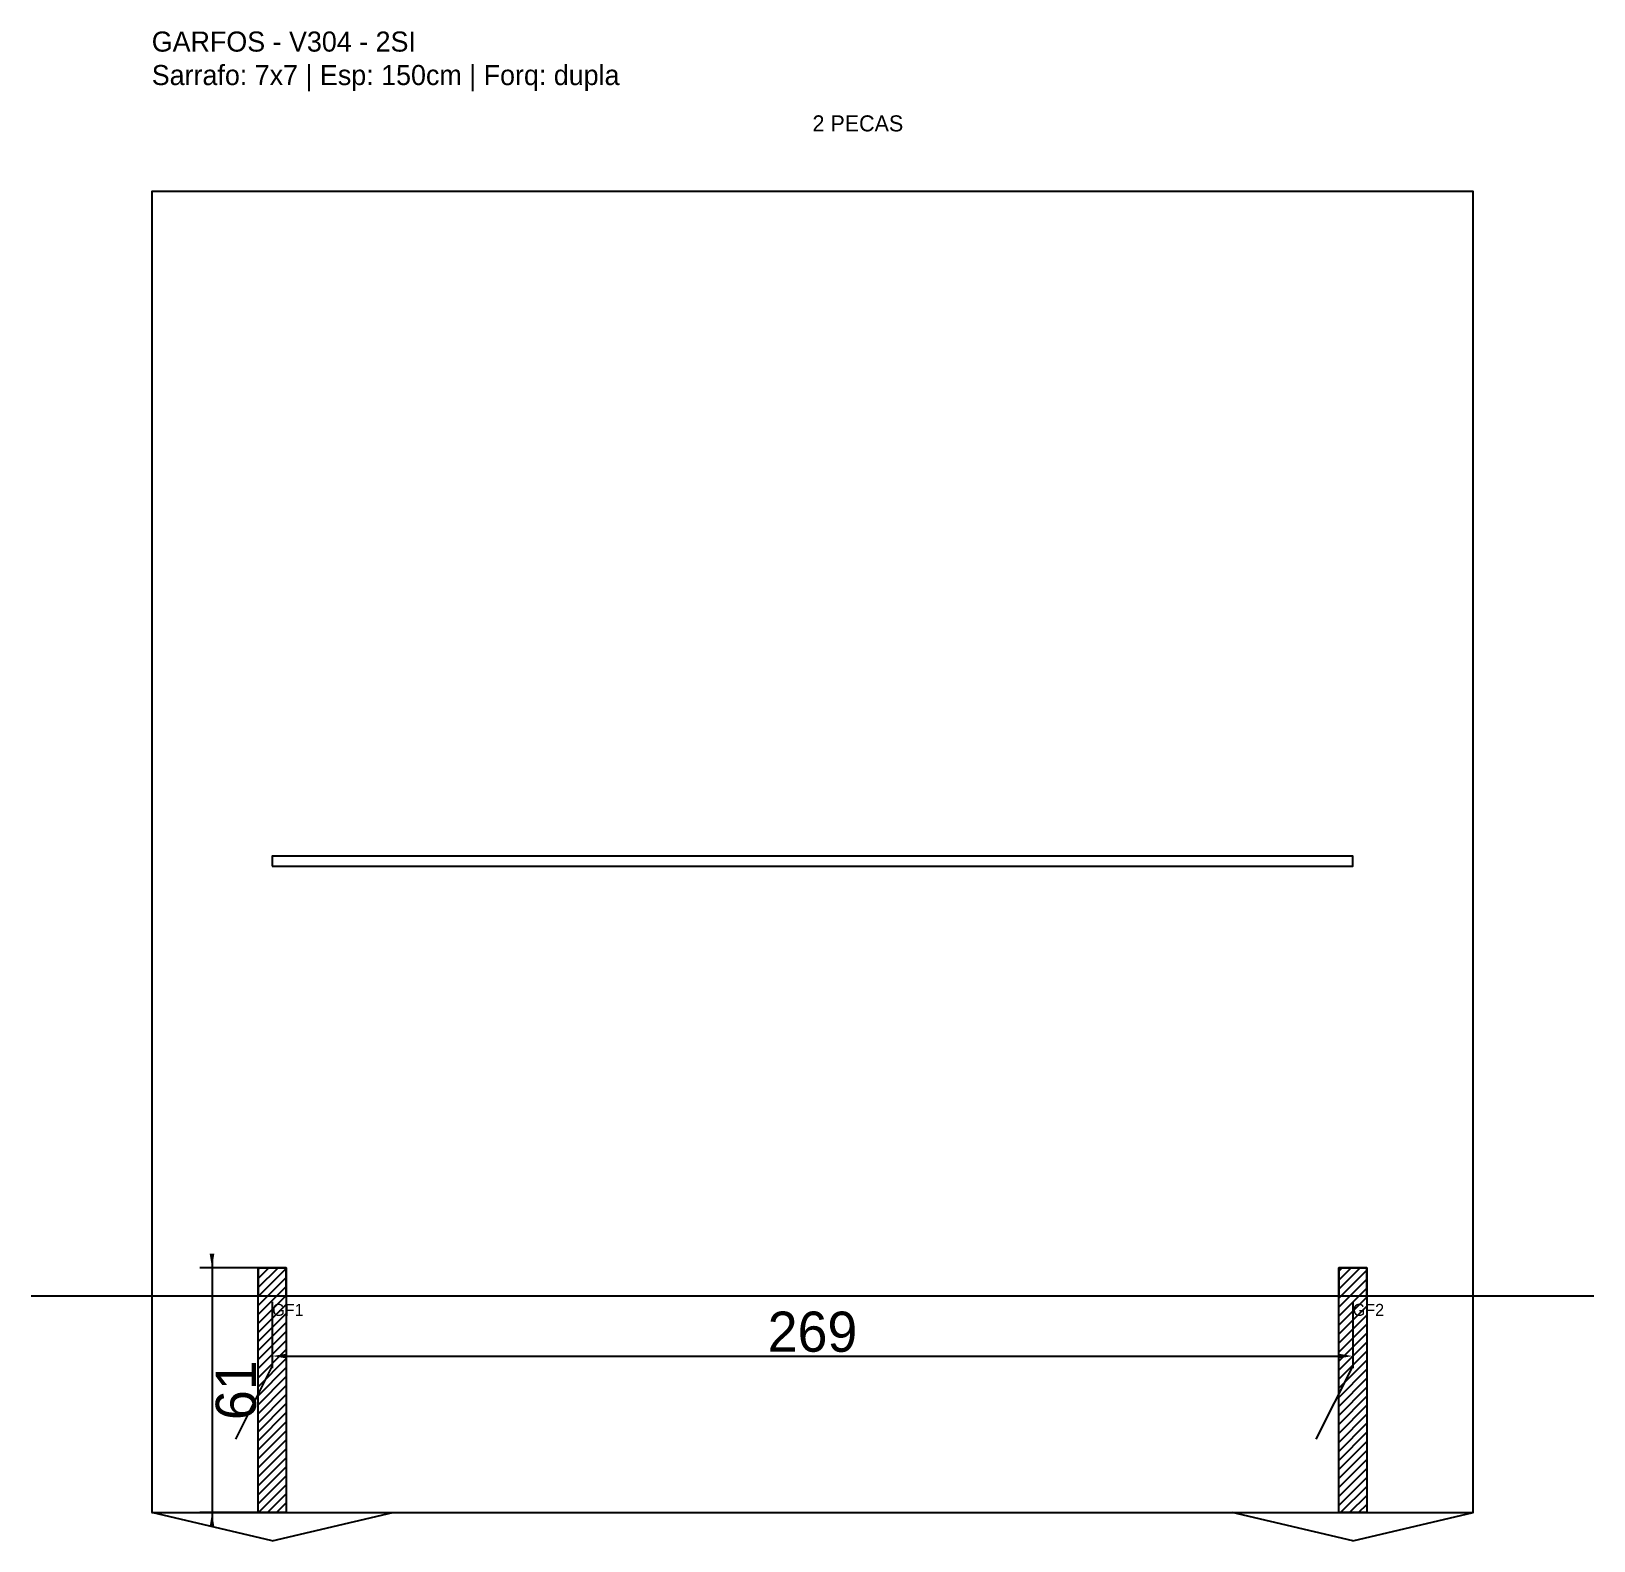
# Model space of a CAD drawing. Header units: metres. Extents: x -30 to 359, y -68 to 308.
import ezdxf

# ---------------------------------------------------------------- set-up
doc = ezdxf.new("R2010")
doc.units = ezdxf.units.M
for name, color, linetype in [('BARRA_ANCORAGEM', 1, 'Continuous'), ('COTA', 241, 'Continuous'), ('GARFOS OK', 3, 'Continuous'), ('NOME DA VIGA', 6, 'Continuous'), ('SARR_7x7', 40, 'Continuous'), ('TIRAS REESCORAMENTO', 252, 'Continuous'), ('VIGAS', 3, 'Continuous')]:
    doc.layers.add(name, color=color, linetype=linetype)
doc.dimstyles.new('EZ DXF', dxfattribs={"dimtxt": 10, "dimasz": 3.5, "dimexe": 3, "dimexo": 1.5, "dimgap": 1, "dimtad": 1, "dimdec": 1, "dimdsep": 46, "dimcen": 2.5, "dimazin": 3, "dimtfac": 1, "dimtmove": 0, "dimatfit": 3})

msp = doc.modelspace()

# ---------------------------------------------------------------- hatches: boundary and pattern name
at = {"layer": 'COTA'}
h = msp.add_hatch(dxfattribs=at)
h.set_pattern_fill('ANSI31', scale=0.5)
h.paths.add_polyline_path([(26.5, 0), (33.5, 0), (33.5, -61), (26.5, -61)])
h = msp.add_hatch(dxfattribs=at)
h.set_pattern_fill('ANSI31', scale=0.5)
h.paths.add_polyline_path([(295.5, 0), (302.5, 0), (302.5, -61), (295.5, -61)])

# ---------------------------------------------------------------- linework, layer by layer
at = {"layer": 'BARRA_ANCORAGEM'}
for p, q in [((30, -24.4), (20.85, -42.7)), ((299, -24.4), (289.85, -42.7))]:
    msp.add_line(p, q, dxfattribs=at)
at = {"layer": 'GARFOS OK', "linetype": 'CONTINUOUS'}
msp.add_line((-30, -7), (359, -7), dxfattribs=at)
at = {"layer": 'GARFOS OK'}
for p, q in [((30, -68), (0, -61)), ((0, -61), (60, -61)), ((30, -68), (60, -61)), ((299, -68), (269, -61)), ((269, -61), (329, -61)), ((299, -68), (329, -61))]:
    msp.add_line(p, q, dxfattribs=at)
for points in [[(26.5, 0), (33.5, 0), (33.5, -61), (26.5, -61), (26.5, 0)], [(295.5, 0), (302.5, 0), (302.5, -61), (295.5, -61), (295.5, 0)]]:
    msp.add_lwpolyline(points, dxfattribs=at)
at = {"layer": 'SARR_7x7'}
for points in [[(26.5, -7), (33.5, -7), (33.5, 0), (26.5, 0), (26.5, -7)], [(295.5, -7), (302.5, -7), (302.5, 0), (295.5, 0), (295.5, -7)]]:
    msp.add_lwpolyline(points, dxfattribs=at)
at = {"layer": 'TIRAS REESCORAMENTO'}
msp.add_lwpolyline([(30, 100), (299, 100), (299, 102.5), (30, 102.5), (30, 100)], dxfattribs=at)
at = {"layer": 'VIGAS'}
msp.add_lwpolyline([(0, -61), (329, -61), (329, 268), (0, 268), (0, -61)], dxfattribs=at)

# ---------------------------------------------------------------- texts
at = {"layer": 'NOME DA VIGA'}
for s, height, p in [('2 PECAS', 4, (164.5, 283)), ('GF1', 3, (30, -12)), ('GF2', 3, (299, -12))]:
    msp.add_text(s, height=height, dxfattribs=at).set_placement(p)
at = {"layer": 'NOME DA VIGA', "insert": (0, 293), "char_height": 5, "attachment_point": 7}
msp.add_mtext('GARFOS - V304 - 2SI\\PSarrafo: 7x7 | Esp: 150cm | Forq: dupla', dxfattribs=at)

# ---------------------------------------------------------------- dimensions: what is measured, and where the dimension line sits
at = {"layer": 'COTA'}
msp.add_linear_dim(base=(15, 0), p1=(30, 0), p2=(30, -61), angle=90, dimstyle='EZ DXF', dxfattribs=at).render()
msp.add_linear_dim(base=(30, -22), p1=(30, -7), p2=(299, -7), dimstyle='EZ DXF', dxfattribs=at).render()

doc.saveas('drawing.dxf')
